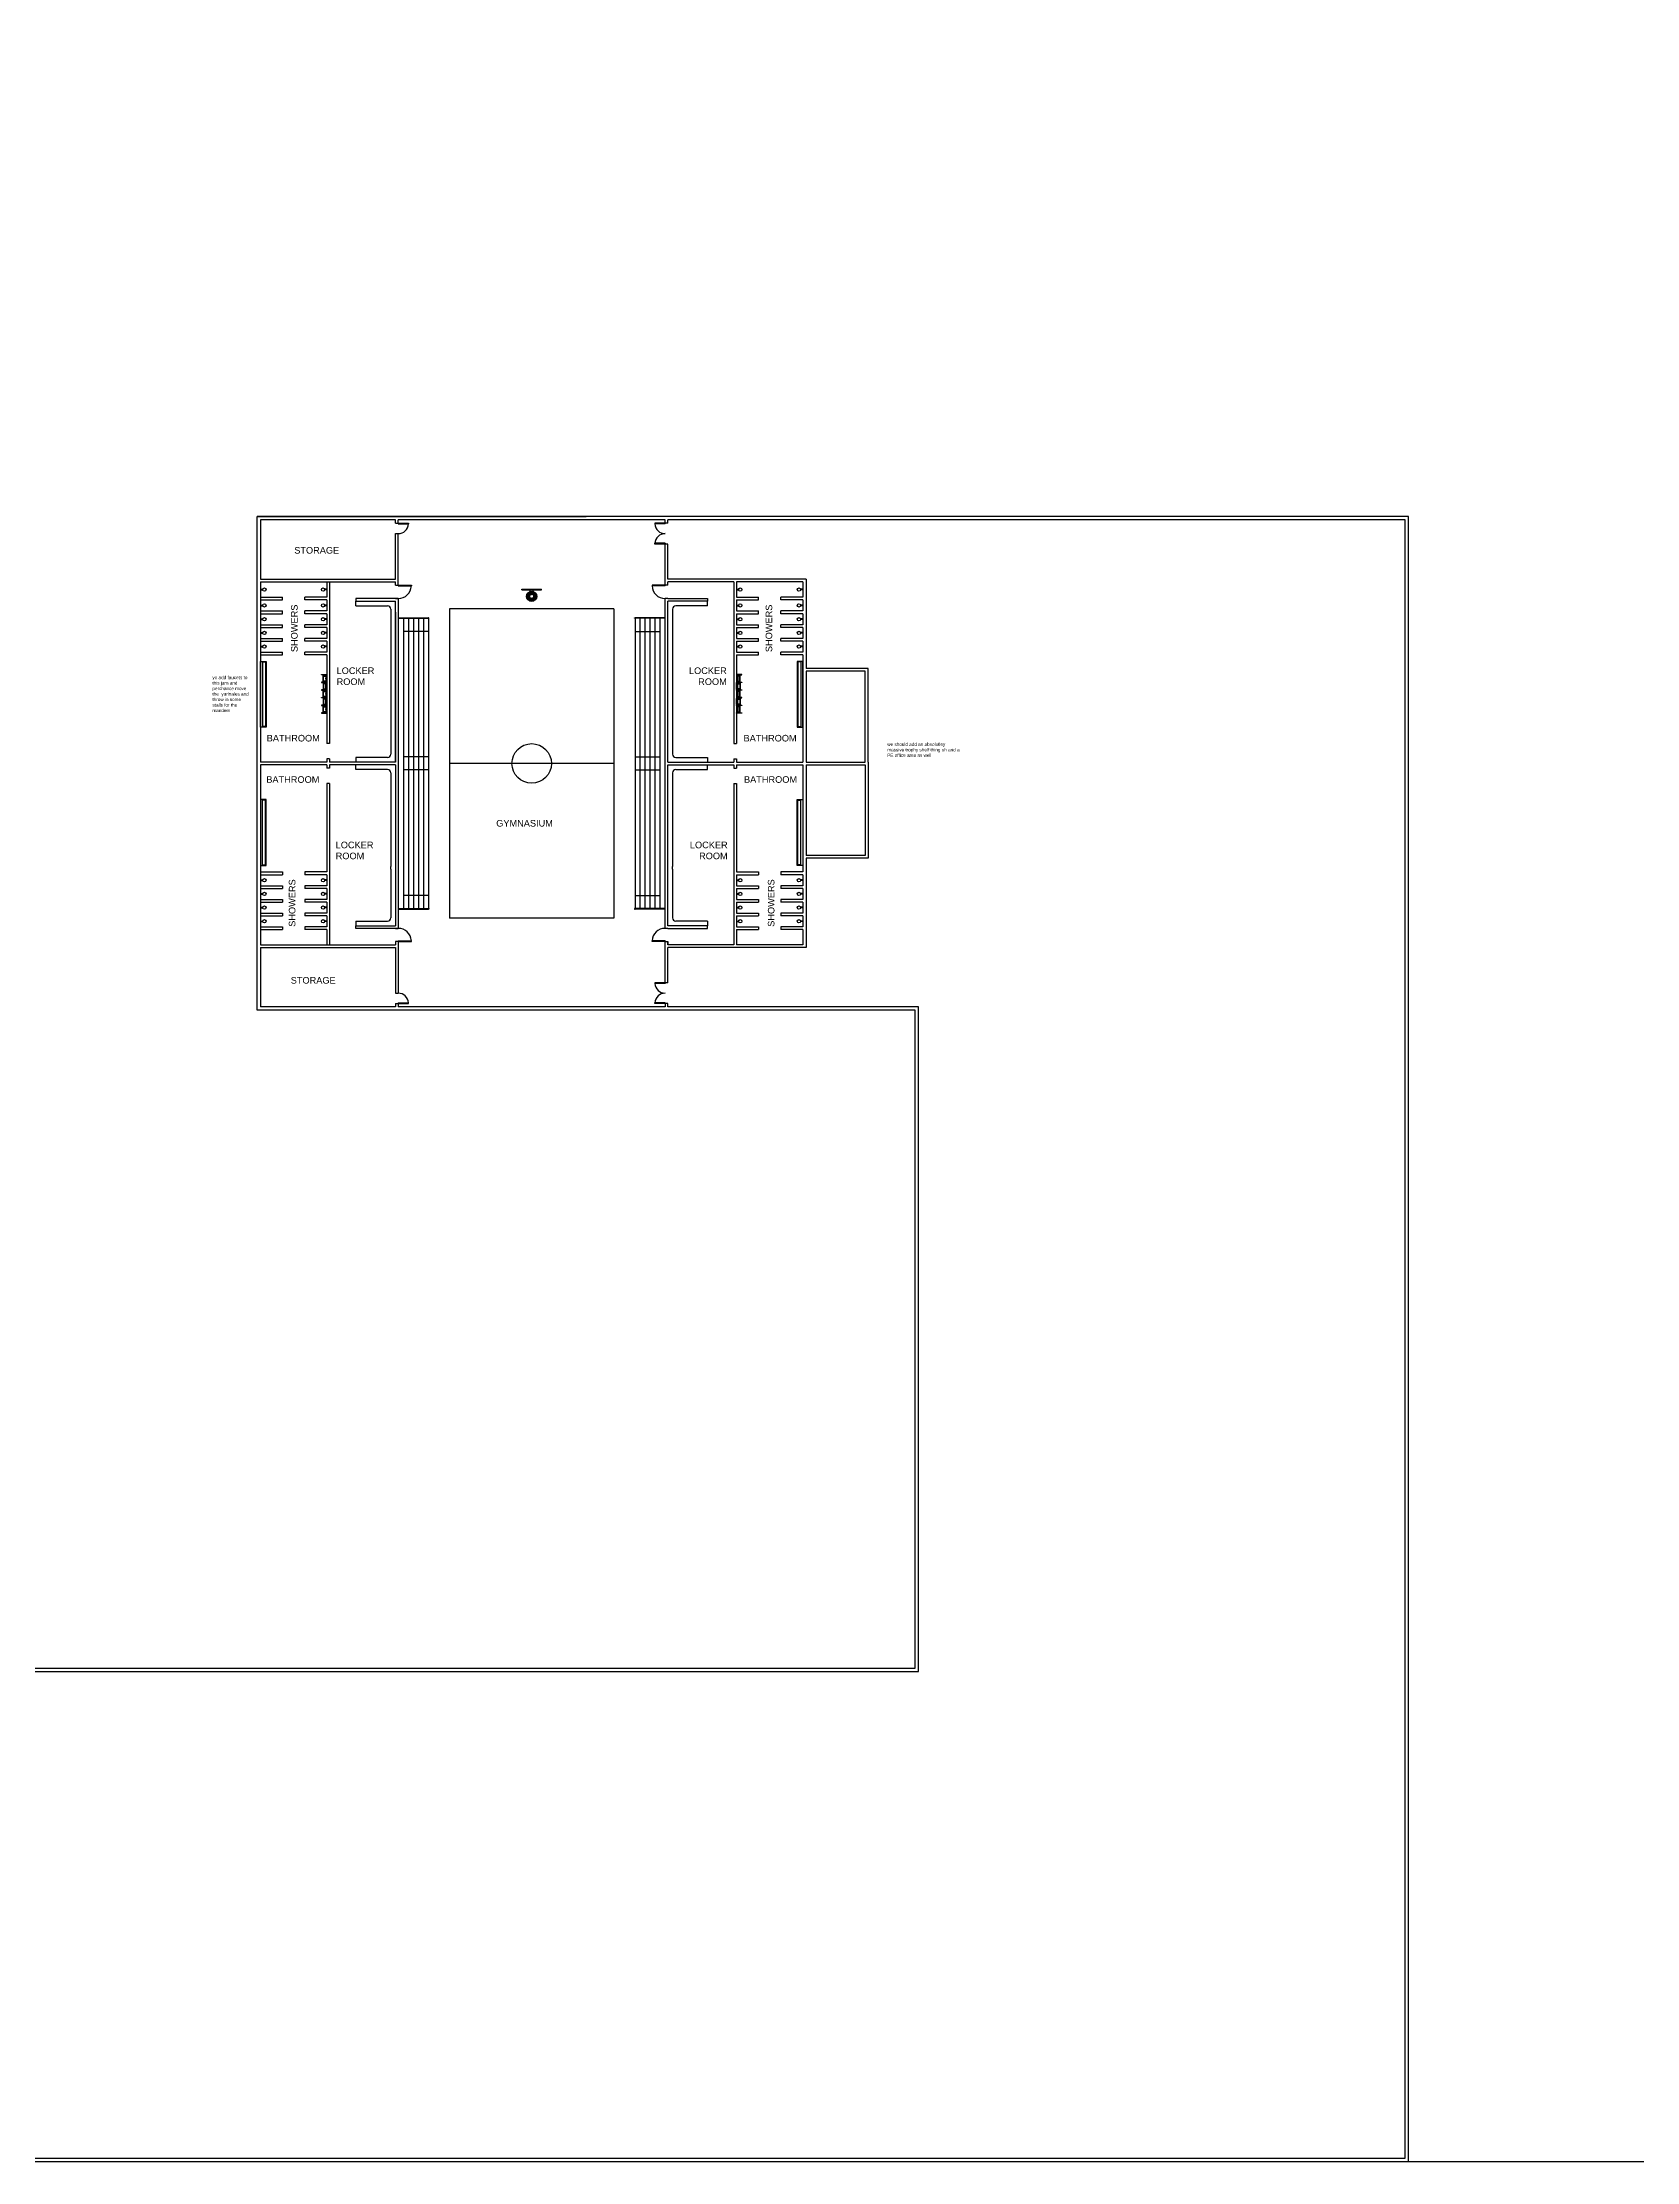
# Model space of a CAD drawing. Header units: millimetres. Extents: x -2897 to 26161, y -264 to 16800.
# Drawn here: x 5816 to 11632, y 0 to 7730 of the extents above; entities that cross this region are included whole.
import ezdxf

# ---------------------------------------------------------------- set-up
doc = ezdxf.new("R2010")
doc.units = ezdxf.units.MM
for name, color, linetype in [('Area Names', 7, 'Continuous'), ('Basketball Court', 34, 'Continuous'), ('Bleachers', 51, 'Continuous'), ('Doors', 2, 'Continuous'), ('Lockers', 71, 'Continuous'), ('Lot', 7, 'Continuous'), ('Plumbing', 160, 'Continuous'), ('Walls', 1, 'Continuous')]:
    doc.layers.add(name, color=color, linetype=linetype)
doc.styles.get("Standard").update_dxf_attribs({"font": 'arial.ttf'})

# ---------------------------------------------------------------- blocks, each defined once
blk = doc.blocks.new('*U1')
at = {"layer": 'Basketball Court'}
blk.add_lwpolyline([(-9, 9, 0.414214), (9, -9, 0.118538)], format="xyb", dxfattribs=at)
blk = doc.blocks.new('*U2')
at = {"layer": 'Basketball Court', "color": 0, "linetype": 'ByBlock', "lineweight": -2, "transparency": 16777216}
for p, rotation in [((7584.8, 5796.7), 139.9999999999999), ((7585.2, 5801.1), 119.9999999999999), ((7585.9, 5792.5), 159.9999999999998), ((7587, 5805.1), 99.9999999999999), ((7588.5, 5788.8), 180), ((7590.2, 5808.3), 79.99999999999994), ((7592.1, 5786.3), 199.9999999999998), ((7594.2, 5810.1), 59.99999999999996), ((7596.4, 5785.2), 219.9999999999998), ((7598.6, 5810.5), 39.99999999999997), ((7600.8, 5785.6), 239.9999999999997), ((7602.8, 5809.4), 19.99999999999999), ((7604.8, 5787.4), 259.9999999999998), ((7609, 5803.2), 339.9999999999997), ((7610.1, 5799), 319.9999999999998), ((7609.8, 5794.6), 299.9999999999998), ((7607.9, 5790.5), 279.9999999999997)]:
    blk.add_blockref('*U1', p, dxfattribs=dict(at, rotation=rotation))
blk.add_blockref('*U1', (7606.5, 5806.8), dxfattribs=at)

msp = doc.modelspace()

# ---------------------------------------------------------------- linework, layer by layer
at = {"layer": 'Basketball Court'}
for p, q in [((7565, 5735.3), (7637, 5735.3)), ((7565, 5733.3), (7565, 5735.3)), ((7565, 5733.3), (7637, 5733.3)), ((7595, 5726.9), (7595, 5733.3)), ((7607, 5726.9), (7607, 5733.3)), ((7637, 5733.3), (7637, 5735.3)), ((7301, 5664), (7301, 4536)), ((7901, 5664), (7301, 5664)), ((7901, 5664), (7901, 4536)), ((7901, 5100), (7301, 5100)), ((7901, 4536), (7301, 4536))]:
    msp.add_line(p, q, dxfattribs=at)
for centre, radius in [((7601, 5709.3), 18.6), ((7601, 5709.3), 18), ((7601, 5100), 72)]:
    msp.add_circle(centre, radius, dxfattribs=at)
at = {"layer": 'Bleachers'}
for p, q in [((7114, 5631.5), (7224, 5631.5)), ((7114, 5629.5), (7224, 5629.5)), ((7134, 5629.5), (7134, 4570.5)), ((7224, 5581.5), (7134, 5581.5)), ((7152, 5629.5), (7152, 4570.5)), ((7170, 5629.5), (7170, 4570.5)), ((7188, 5629.5), (7188, 4570.5)), ((7206, 5629.5), (7206, 4570.5)), ((7224, 5631.5), (7224, 5629.5)), ((7226, 5631.5), (7224, 5631.5)), ((7224, 5629.5), (7224, 4570.5)), ((7224, 5629.5), (7226, 5629.5)), ((7226, 5629.5), (7226, 5631.5)), ((7976, 5629.5), (7976, 5631.5)), ((7976, 5631.5), (7978, 5631.5)), ((7978, 5629.5), (7976, 5629.5)), ((8088, 5631.5), (7978, 5631.5)), ((7978, 5631.5), (7978, 5629.5)), ((7978, 5629.5), (7978, 4570.5)), ((8088, 5629.5), (7978, 5629.5)), ((7978, 5581.5), (8068, 5581.5)), ((7996, 5629.5), (7996, 4570.5)), ((8014, 5629.5), (8014, 4570.5)), ((8032, 5629.5), (8032, 4570.5)), ((8050, 5629.5), (8050, 4570.5)), ((8068, 5629.5), (8068, 4570.5)), ((7224, 5124), (7134, 5124)), ((7978, 5124), (8068, 5124)), ((7224, 5076), (7134, 5076)), ((7978, 5076), (8068, 5076)), ((7114, 4570.5), (7224, 4570.5)), ((7114, 4568.5), (7224, 4568.5)), ((7224, 4618.5), (7134, 4618.5)), ((7224, 4568.5), (7224, 4570.5)), ((7224, 4570.5), (7226, 4570.5)), ((7226, 4568.5), (7224, 4568.5)), ((7226, 4570.5), (7226, 4568.5)), ((7978, 4570.5), (7976, 4570.5)), ((7976, 4570.5), (7976, 4568.5)), ((7976, 4568.5), (7978, 4568.5)), ((7978, 4618.5), (8068, 4618.5)), ((8088, 4570.5), (7978, 4570.5)), ((7978, 4570.5), (7978, 4568.5)), ((8088, 4568.5), (7978, 4568.5))]:
    msp.add_line(p, q, dxfattribs=at)
at = {"layer": 'Doors'}
for p, q in [((7104, 5976), (7114, 5976)), ((7114, 5976), (7152, 5976)), ((7114, 5976), (7114, 5973.2)), ((7114, 5973.2), (7152, 5973.2)), ((7152, 5976), (7152, 5973.2)), ((8088, 5976), (8050, 5976)), ((8050, 5976), (8050, 5973.2)), ((8088, 5973.2), (8050, 5973.2)), ((8098, 5976), (8088, 5976)), ((8098, 5976), (8088, 5976)), ((8088, 5973.2), (8088, 5976)), ((7104, 5938), (7114, 5938)), ((8088, 5902.8), (8050, 5902.8)), ((8050, 5900), (8050, 5902.8)), ((8088, 5900), (8050, 5900)), ((8088, 5902.8), (8088, 5900)), ((8098, 5900), (8088, 5900)), ((8098, 5900), (8088, 5900)), ((7104, 5750), (7114, 5750)), ((7114, 5750), (7162, 5750)), ((7114, 5750), (7114, 5747.2)), ((7114, 5747.2), (7162, 5747.2)), ((7162, 5750), (7162, 5747.2)), ((8088, 5750), (8040, 5750)), ((8040, 5750), (8040, 5747.2)), ((8088, 5747.2), (8040, 5747.2)), ((8098, 5750), (8088, 5750)), ((8088, 5747.2), (8088, 5750)), ((7104, 5702), (7114, 5702)), ((8098, 5702), (8088, 5702)), ((7104, 4498), (7114, 4498)), ((8098, 4498), (8088, 4498)), ((7114, 4450), (7104, 4450)), ((7114, 4452.7), (7162, 4452.7)), ((7114, 4450), (7114, 4452.7)), ((7114, 4450), (7162, 4450)), ((7162, 4450), (7162, 4452.7)), ((8088, 4452.7), (8040, 4452.7)), ((8040, 4450), (8040, 4452.7)), ((8088, 4450), (8040, 4450)), ((8088, 4452.7), (8088, 4450)), ((8088, 4450), (8098, 4450)), ((7104, 4262), (7114, 4262)), ((8088, 4300), (8050, 4300)), ((8050, 4300), (8050, 4297.2)), ((8088, 4297.2), (8050, 4297.2)), ((8098, 4300), (8088, 4300)), ((8088, 4300), (8088, 4297.2)), ((7104, 4224), (7114, 4224)), ((7114, 4226.7), (7152, 4226.7)), ((7114, 4226.7), (7114, 4224)), ((7114, 4224), (7152, 4224)), ((7152, 4224), (7152, 4226.7)), ((8088, 4226.7), (8050, 4226.7)), ((8050, 4224), (8050, 4226.7)), ((8088, 4224), (8050, 4224)), ((8088, 4226.7), (8088, 4224)), ((8098, 4224), (8088, 4224))]:
    msp.add_line(p, q, dxfattribs=at)
for centre, radius, start, end in [((7113.9, 5976.2), 38.2, 270.10983, 355.59012), ((8088.1, 5976.2), 38.2, 184.40988, 269.89017), ((8088.1, 5899.8), 38.2, 90.10983, 175.59012), ((7115.3, 5748.7), 46.7, 268.39553, 358.22607), ((8086.7, 5748.7), 46.7, 181.77393, 271.60447), ((7115.3, 4451.3), 46.7, 1.77393, 91.60447), ((8086.7, 4451.3), 46.7, 88.39553, 178.22607), ((7113.9, 4223.8), 38.2, 4.40988, 89.89017), ((8088.1, 4300.2), 38.2, 184.40988, 269.89017), ((8088.1, 4223.8), 38.2, 90.10983, 175.59012)]:
    msp.add_arc(centre, radius, start, end, dxfattribs=at)
at = {"layer": 'Lockers'}
for p, q in [((6960, 5675), (6960, 5692)), ((6960, 5675), (7075, 5675)), ((7087, 5663), (7087, 5134)), ((8115, 5663), (8115, 5134)), ((8242, 5675), (8127, 5675)), ((8242, 5675), (8242, 5692)), ((7075, 5122), (6960, 5122)), ((6960, 5122), (6960, 5105)), ((8127, 5122), (8242, 5122)), ((8242, 5122), (8242, 5105)), ((6960, 5078), (6960, 5095)), ((7075, 5078), (6960, 5078)), ((7087, 5066), (7087, 4724)), ((8115, 5066), (8115, 4724)), ((8127, 5078), (8242, 5078)), ((8242, 5078), (8242, 5095)), ((7087, 4714), (7087, 4724)), ((8115, 4714), (8115, 4724)), ((7087, 4714), (7087, 4537)), ((8115, 4714), (8115, 4537)), ((6960, 4525), (7075, 4525)), ((6960, 4525), (6960, 4508)), ((8242, 4525), (8127, 4525)), ((8242, 4525), (8242, 4508))]:
    msp.add_line(p, q, dxfattribs=at)
for centre, start, end in [((7075, 5663), 0, 90), ((8127, 5663), 90, 180), ((7075, 5134), 270, 0), ((8127, 5134), 180, 270), ((7075, 5066), 0, 90), ((8127, 5066), 90, 180), ((7075, 4537), 270, 0), ((8127, 4537), 180, 270)]:
    msp.add_arc(centre, 12, start, end, dxfattribs=at)
at = {"layer": 'Lot'}
msp.add_lwpolyline([(0, 0), (24000, 0), (24000, 16800), (0, 16800)], close=True, dxfattribs=at)
at = {"layer": 'Plumbing'}
for p, q in [((6612, 5735), (6620.1, 5735)), ((6612, 5733), (6620.1, 5733)), ((6854, 5735), (6845.9, 5735)), ((6854, 5733), (6845.9, 5733)), ((8348, 5735), (8356.1, 5735)), ((8348, 5733), (8356.1, 5733)), ((8590, 5735), (8581.9, 5735)), ((8590, 5733), (8581.9, 5733)), ((6612, 5677), (6620.1, 5677)), ((6612, 5675), (6620.1, 5675)), ((6854, 5677), (6845.9, 5677)), ((6854, 5675), (6845.9, 5675)), ((8348, 5677), (8356.1, 5677)), ((8348, 5675), (8356.1, 5675)), ((8590, 5677), (8581.9, 5677)), ((8590, 5675), (8581.9, 5675)), ((6612, 5627), (6620.1, 5627)), ((6612, 5625), (6620.1, 5625)), ((6612, 5577), (6620.1, 5577)), ((6612, 5575), (6620.1, 5575)), ((6854, 5627), (6845.9, 5627)), ((6854, 5625), (6845.9, 5625)), ((6854, 5577), (6845.9, 5577)), ((6854, 5575), (6845.9, 5575)), ((8348, 5627), (8356.1, 5627)), ((8348, 5625), (8356.1, 5625)), ((8348, 5577), (8356.1, 5577)), ((8348, 5575), (8356.1, 5575)), ((8590, 5627), (8581.9, 5627)), ((8590, 5625), (8581.9, 5625)), ((8590, 5577), (8581.9, 5577)), ((8590, 5575), (8581.9, 5575)), ((6612, 5527), (6620.1, 5527)), ((6612, 5525), (6620.1, 5525)), ((6854, 5527), (6845.9, 5527)), ((6854, 5525), (6845.9, 5525)), ((8348, 5527), (8356.1, 5527)), ((8348, 5525), (8356.1, 5525)), ((8590, 5527), (8581.9, 5527)), ((8590, 5525), (8581.9, 5525)), ((6612, 5472), (6632, 5472)), ((6619.1, 5472), (6619.1, 5232)), ((6849.5, 5420.5), (6849.5, 5398.5)), ((8352.5, 5420.5), (8352.5, 5398.5)), ((8590, 5472), (8570, 5472)), ((8582.9, 5472), (8582.9, 5232)), ((6849.5, 5370.5), (6849.5, 5392.5)), ((6849.5, 5364.5), (6849.5, 5342.5)), ((6849.5, 5314.5), (6849.5, 5336.5)), ((8352.5, 5370.5), (8352.5, 5392.5)), ((8352.5, 5364.5), (8352.5, 5342.5)), ((8352.5, 5314.5), (8352.5, 5336.5)), ((6849.5, 5308.5), (6849.5, 5286.5)), ((8352.5, 5308.5), (8352.5, 5286.5)), ((6619.1, 4728), (6619.1, 4968)), ((8582.9, 4728), (8582.9, 4968)), ((6612, 4728), (6632, 4728)), ((8590, 4728), (8570, 4728)), ((6612, 4675), (6620.1, 4675)), ((6612, 4673), (6620.1, 4673)), ((6854, 4675), (6845.9, 4675)), ((6854, 4673), (6845.9, 4673)), ((8348, 4675), (8356.1, 4675)), ((8348, 4673), (8356.1, 4673)), ((8590, 4675), (8581.9, 4675)), ((8590, 4673), (8581.9, 4673)), ((6612, 4625), (6620.1, 4625)), ((6612, 4623), (6620.1, 4623)), ((6612, 4575), (6620.1, 4575)), ((6612, 4573), (6620.1, 4573)), ((6854, 4625), (6845.9, 4625)), ((6854, 4623), (6845.9, 4623)), ((6854, 4575), (6845.9, 4575)), ((6854, 4573), (6845.9, 4573)), ((8348, 4625), (8356.1, 4625)), ((8348, 4623), (8356.1, 4623)), ((8348, 4575), (8356.1, 4575)), ((8348, 4573), (8356.1, 4573)), ((8590, 4625), (8581.9, 4625)), ((8590, 4623), (8581.9, 4623)), ((8590, 4575), (8581.9, 4575)), ((8590, 4573), (8581.9, 4573)), ((6612, 4525), (6620.1, 4525)), ((6612, 4523), (6620.1, 4523)), ((6854, 4525), (6845.9, 4525)), ((6854, 4523), (6845.9, 4523)), ((8348, 4525), (8356.1, 4525)), ((8348, 4523), (8356.1, 4523)), ((8590, 4525), (8581.9, 4525)), ((8590, 4523), (8581.9, 4523))]:
    msp.add_line(p, q, dxfattribs=at)
for points in [[(6612, 5472), (6632, 5472), (6632, 5232), (6612, 5232)], [(6854, 5398.5), (6840, 5398.5), (6840, 5420.5), (6854, 5420.5)], [(8348, 5398.5), (8362, 5398.5), (8362, 5420.5), (8348, 5420.5)], [(8590, 5472), (8570, 5472), (8570, 5232), (8590, 5232)], [(6854, 5392.5), (6840, 5392.5), (6840, 5370.5), (6854, 5370.5)], [(6854, 5342.5), (6840, 5342.5), (6840, 5364.5), (6854, 5364.5)], [(6854, 5336.5), (6840, 5336.5), (6840, 5314.5), (6854, 5314.5)], [(8348, 5392.5), (8362, 5392.5), (8362, 5370.5), (8348, 5370.5)], [(8348, 5342.5), (8362, 5342.5), (8362, 5364.5), (8348, 5364.5)], [(8348, 5336.5), (8362, 5336.5), (8362, 5314.5), (8348, 5314.5)], [(6854, 5286.5), (6840, 5286.5), (6840, 5308.5), (6854, 5308.5)], [(8348, 5286.5), (8362, 5286.5), (8362, 5308.5), (8348, 5308.5)], [(6612, 4728), (6632, 4728), (6632, 4968), (6612, 4968)], [(8590, 4728), (8570, 4728), (8570, 4968), (8590, 4968)]]:
    msp.add_lwpolyline(points, close=True, dxfattribs=at)
for points in [[(6619.1, 5470), (6630, 5470), (6630, 5234), (6619.1, 5234)], [(6849.5, 5400.5), (6842, 5400.5), (6842, 5418.5), (6849.5, 5418.5)], [(8352.5, 5400.5), (8360, 5400.5), (8360, 5418.5), (8352.5, 5418.5)], [(8582.9, 5470), (8572, 5470), (8572, 5234), (8582.9, 5234)], [(6849.5, 5390.5), (6842, 5390.5), (6842, 5372.5), (6849.5, 5372.5)], [(6849.5, 5344.5), (6842, 5344.5), (6842, 5362.5), (6849.5, 5362.5)], [(6849.5, 5334.5), (6842, 5334.5), (6842, 5316.5), (6849.5, 5316.5)], [(8352.5, 5390.5), (8360, 5390.5), (8360, 5372.5), (8352.5, 5372.5)], [(8352.5, 5344.5), (8360, 5344.5), (8360, 5362.5), (8352.5, 5362.5)], [(8352.5, 5334.5), (8360, 5334.5), (8360, 5316.5), (8352.5, 5316.5)], [(6849.5, 5288.5), (6842, 5288.5), (6842, 5306.5), (6849.5, 5306.5)], [(8352.5, 5288.5), (8360, 5288.5), (8360, 5306.5), (8352.5, 5306.5)], [(6619.1, 4730), (6630, 4730), (6630, 4966), (6619.1, 4966)], [(8582.9, 4730), (8572, 4730), (8572, 4966), (8582.9, 4966)]]:
    msp.add_lwpolyline(points, dxfattribs=at)
for centre in [(6626, 5734), (6840, 5734), (8362, 5734), (8576, 5734), (6626, 5676), (6840, 5676), (8362, 5676), (8576, 5676), (6626, 5626), (6626, 5576), (6840, 5626), (6840, 5576), (8362, 5626), (8362, 5576), (8576, 5626), (8576, 5576), (6626, 5526), (6840, 5526), (8362, 5526), (8576, 5526), (6626, 4674), (6840, 4674), (8362, 4674), (8576, 4674), (6626, 4624), (6626, 4574), (6840, 4624), (6840, 4574), (8362, 4624), (8362, 4574), (8576, 4624), (8576, 4574), (6626, 4524), (6840, 4524), (8362, 4524), (8576, 4524)]:
    msp.add_circle(centre, 6, dxfattribs=at)
for centre, start, end in [((6849.5, 5409.5), 90, 270), ((6849.5, 5381.5), 90, 270), ((6849.5, 5353.5), 90, 270), ((8352.5, 5409.5), 270, 90), ((8352.5, 5381.5), 270, 90), ((8352.5, 5353.5), 270, 90), ((6849.5, 5325.5), 90, 270), ((6849.5, 5297.5), 90, 270), ((8352.5, 5325.5), 270, 90), ((8352.5, 5297.5), 270, 90)]:
    msp.add_arc(centre, 1, start, end, dxfattribs=at)
at = {"layer": 'Walls'}
for p, q in [((6600, 4200), (6600, 6000)), ((6600, 6000), (7800, 6000)), ((6612, 5988), (6612, 5772)), ((7104, 5976), (7104, 5988)), ((7114, 5976), (7114, 5988)), ((8088, 5976), (8088, 5988)), ((8098, 5976), (8098, 5988)), ((7104, 5772), (7104, 5938)), ((7114, 5750), (7114, 5938)), ((8088, 5750), (8088, 5900)), ((8098, 5772), (8098, 5900)), ((6612, 5772), (7104, 5772)), ((6612, 5762), (7104, 5762)), ((6612, 5762), (6612, 5105)), ((6854, 5762), (6854, 5706)), ((6864, 5762), (6864, 5173)), ((7104, 5750), (7104, 5762)), ((8088, 5750), (8088, 5762)), ((8602, 5772), (8098, 5772)), ((8098, 5750), (8098, 5762)), ((8338, 5762), (8098, 5762)), ((8098, 5750), (8098, 5762)), ((8338, 5762), (8338, 5173)), ((8348, 5762), (8348, 5706)), ((8590, 5762), (8348, 5762)), ((8590, 5762), (8590, 5706)), ((8602, 5772), (8602, 5446)), ((6612, 5706), (6692, 5706)), ((6612, 5696), (6692, 5696)), ((6612, 5656), (6692, 5656)), ((6612, 5646), (6692, 5646)), ((6854, 5706), (6774, 5706)), ((6854, 5696), (6774, 5696)), ((6854, 5656), (6774, 5656)), ((6854, 5646), (6774, 5646)), ((6854, 5696), (6854, 5656)), ((6854, 5646), (6854, 5606)), ((7114, 5702), (6960, 5702)), ((6960, 5702), (6960, 5692)), ((6960, 5692), (7104, 5692)), ((7104, 5105), (7104, 5692)), ((7104, 5652), (7104, 5105)), ((7114, 5702), (7114, 4498)), ((8088, 4498), (8088, 5702)), ((8098, 5702), (8242, 5702)), ((8242, 5692), (8098, 5692)), ((8098, 5105), (8098, 5692)), ((8242, 5702), (8242, 5692)), ((8348, 5706), (8428, 5706)), ((8348, 5696), (8348, 5656)), ((8348, 5696), (8428, 5696)), ((8348, 5656), (8428, 5656)), ((8348, 5646), (8348, 5606)), ((8348, 5646), (8428, 5646)), ((8590, 5706), (8510, 5706)), ((8590, 5696), (8510, 5696)), ((8590, 5656), (8510, 5656)), ((8590, 5646), (8510, 5646)), ((8590, 5696), (8590, 5656)), ((8590, 5646), (8590, 5606)), ((6612, 5606), (6692, 5606)), ((6612, 5596), (6692, 5596)), ((6854, 5606), (6774, 5606)), ((6854, 5596), (6774, 5596)), ((6854, 5596), (6854, 5556)), ((8348, 5606), (8428, 5606)), ((8348, 5596), (8348, 5556)), ((8348, 5596), (8428, 5596)), ((8590, 5606), (8510, 5606)), ((8590, 5596), (8510, 5596)), ((8590, 5596), (8590, 5556)), ((6612, 5556), (6692, 5556)), ((6612, 5546), (6692, 5546)), ((6612, 5506), (6692, 5506)), ((6612, 5496), (6692, 5496)), ((6854, 5556), (6774, 5556)), ((6854, 5546), (6774, 5546)), ((6854, 5506), (6774, 5506)), ((6854, 5496), (6774, 5496)), ((6854, 5546), (6854, 5506)), ((6854, 5496), (6854, 5173)), ((8348, 5556), (8428, 5556)), ((8348, 5546), (8348, 5506)), ((8348, 5546), (8428, 5546)), ((8348, 5506), (8428, 5506)), ((8348, 5496), (8348, 5173)), ((8348, 5496), (8428, 5496)), ((8590, 5556), (8510, 5556)), ((8590, 5546), (8510, 5546)), ((8590, 5506), (8510, 5506)), ((8590, 5496), (8510, 5496)), ((8590, 5546), (8590, 5506)), ((8590, 5496), (8590, 5105)), ((8828, 5446), (8602, 5446)), ((8818, 5436), (8602, 5436)), ((8602, 5436), (8602, 5105)), ((8818, 5105), (8818, 5436)), ((8828, 5105), (8828, 5446)), ((6854, 5105), (6612, 5105)), ((6864, 5173), (6854, 5173)), ((6864, 5117), (6854, 5117)), ((6854, 5117), (6854, 5105)), ((6864, 5117), (6864, 5105)), ((7104, 5105), (6864, 5105)), ((8098, 5105), (8338, 5105)), ((8338, 5173), (8348, 5173)), ((8338, 5117), (8338, 5105)), ((8338, 5117), (8348, 5117)), ((8348, 5117), (8348, 5105)), ((8348, 5105), (8590, 5105)), ((8602, 5105), (8818, 5105)), ((8828, 5105), (8828, 4754)), ((6854, 5095), (6612, 5095)), ((6612, 5095), (6612, 4438)), ((6854, 5095), (6854, 5083)), ((6864, 5083), (6854, 5083)), ((6864, 5027), (6854, 5027)), ((6854, 5027), (6854, 4704)), ((7104, 5095), (6864, 5095)), ((6864, 5095), (6864, 5083)), ((6864, 5027), (6864, 4438)), ((7104, 5095), (7104, 4508)), ((8098, 5095), (8338, 5095)), ((8098, 4508), (8098, 5095)), ((8338, 5095), (8338, 5083)), ((8338, 5083), (8348, 5083)), ((8338, 5027), (8338, 4438)), ((8338, 5027), (8348, 5027)), ((8348, 5095), (8348, 5083)), ((8348, 5095), (8590, 5095)), ((8348, 5027), (8348, 4704)), ((8590, 5095), (8590, 4704)), ((8602, 5095), (8818, 5095)), ((8602, 5095), (8602, 4764)), ((8818, 5095), (8818, 4764)), ((8818, 4764), (8602, 4764)), ((8828, 4754), (8602, 4754)), ((8602, 4754), (8602, 4428)), ((6612, 4704), (6692, 4704)), ((6612, 4694), (6692, 4694)), ((6612, 4654), (6692, 4654)), ((6612, 4644), (6692, 4644)), ((6854, 4704), (6774, 4704)), ((6854, 4694), (6774, 4694)), ((6854, 4654), (6774, 4654)), ((6854, 4644), (6774, 4644)), ((6854, 4694), (6854, 4654)), ((6854, 4644), (6854, 4604)), ((8348, 4704), (8428, 4704)), ((8348, 4694), (8348, 4654)), ((8348, 4694), (8428, 4694)), ((8348, 4654), (8428, 4654)), ((8348, 4644), (8348, 4604)), ((8348, 4644), (8428, 4644)), ((8590, 4704), (8510, 4704)), ((8590, 4694), (8510, 4694)), ((8590, 4654), (8510, 4654)), ((8590, 4644), (8510, 4644)), ((8590, 4694), (8590, 4654)), ((8590, 4644), (8590, 4604)), ((6612, 4604), (6692, 4604)), ((6612, 4594), (6692, 4594)), ((6854, 4604), (6774, 4604)), ((6854, 4594), (6774, 4594)), ((6854, 4594), (6854, 4554)), ((8348, 4604), (8428, 4604)), ((8348, 4594), (8348, 4554)), ((8348, 4594), (8428, 4594)), ((8590, 4604), (8510, 4604)), ((8590, 4594), (8510, 4594)), ((8590, 4594), (8590, 4554)), ((6612, 4554), (6692, 4554)), ((6612, 4544), (6692, 4544)), ((6612, 4504), (6692, 4504)), ((6612, 4494), (6692, 4494)), ((6854, 4554), (6774, 4554)), ((6854, 4544), (6774, 4544)), ((6854, 4504), (6774, 4504)), ((6854, 4494), (6774, 4494)), ((6854, 4544), (6854, 4504)), ((6854, 4494), (6854, 4438)), ((6960, 4508), (7104, 4508)), ((6960, 4498), (6960, 4508)), ((7114, 4498), (6960, 4498)), ((8242, 4508), (8098, 4508)), ((8098, 4498), (8242, 4498)), ((8242, 4498), (8242, 4508)), ((8348, 4554), (8428, 4554)), ((8348, 4544), (8348, 4504)), ((8348, 4544), (8428, 4544)), ((8348, 4504), (8428, 4504)), ((8348, 4494), (8348, 4438)), ((8348, 4494), (8428, 4494)), ((8590, 4554), (8510, 4554)), ((8590, 4544), (8510, 4544)), ((8590, 4504), (8510, 4504)), ((8590, 4494), (8510, 4494)), ((8590, 4544), (8590, 4504)), ((8590, 4494), (8590, 4438)), ((6612, 4438), (7104, 4438)), ((6612, 4428), (7104, 4428)), ((6612, 4428), (6612, 4212)), ((7104, 4450), (7104, 4438)), ((7104, 4428), (7104, 4262)), ((7114, 4450), (7114, 4262)), ((8088, 4300), (8088, 4450)), ((8098, 4438), (8098, 4450)), ((8098, 4450), (8098, 4438)), ((8338, 4438), (8098, 4438)), ((8098, 4300), (8098, 4428)), ((8602, 4428), (8098, 4428)), ((8590, 4438), (8348, 4438)), ((7104, 4224), (7104, 4212)), ((7114, 4224), (7114, 4212)), ((8088, 4224), (8088, 4212)), ((8098, 4212), (8098, 4224))]:
    msp.add_line(p, q, dxfattribs=at)
for points in [[(4200, 6000), (0, 6000), (0, 0), (10800, 0), (10800, 6000), (6600, 6000)], [(4188, 5988), (12, 5988), (12, 12), (10788, 12), (10788, 5988), (8098, 5988)], [(7104, 5988), (6612, 5988)], [(8088, 5988), (7114, 5988)], [(6692, 5696), (6692, 5706)], [(6692, 5646), (6692, 5656)], [(6774, 5696), (6774, 5706)], [(6774, 5646), (6774, 5656)], [(8428, 5696), (8428, 5706)], [(8428, 5646), (8428, 5656)], [(8510, 5696), (8510, 5706)], [(8510, 5646), (8510, 5656)], [(6692, 5596), (6692, 5606)], [(6774, 5596), (6774, 5606)], [(8428, 5596), (8428, 5606)], [(8510, 5596), (8510, 5606)], [(6692, 5546), (6692, 5556)], [(6692, 5496), (6692, 5506)], [(6774, 5546), (6774, 5556)], [(6774, 5496), (6774, 5506)], [(8428, 5546), (8428, 5556)], [(8428, 5496), (8428, 5506)], [(8510, 5546), (8510, 5556)], [(8510, 5496), (8510, 5506)], [(6692, 4704), (6692, 4694)], [(6692, 4654), (6692, 4644)], [(6774, 4704), (6774, 4694)], [(6774, 4654), (6774, 4644)], [(8428, 4704), (8428, 4694)], [(8428, 4654), (8428, 4644)], [(8510, 4704), (8510, 4694)], [(8510, 4654), (8510, 4644)], [(6692, 4604), (6692, 4594)], [(6774, 4604), (6774, 4594)], [(8428, 4604), (8428, 4594)], [(8510, 4604), (8510, 4594)], [(6692, 4554), (6692, 4544)], [(6692, 4504), (6692, 4494)], [(6774, 4554), (6774, 4544)], [(6774, 4504), (6774, 4494)], [(8428, 4554), (8428, 4544)], [(8428, 4504), (8428, 4494)], [(8510, 4554), (8510, 4544)], [(8510, 4504), (8510, 4494)], [(4188, 4212), (1788, 4212), (1788, 1788), (9012, 1788), (9012, 4212), (8098, 4212)], [(4200, 4200), (1800, 4200), (1800, 1800), (9000, 1800), (9000, 4200), (6600, 4200)], [(7104, 4212), (6612, 4212)], [(8088, 4212), (7114, 4212)]]:
    msp.add_lwpolyline(points, dxfattribs=at)
for points in [[(6854, 5423), (6834, 5423), (6834, 5424), (6854, 5424)], [(8348, 5423), (8368, 5423), (8368, 5424), (8348, 5424)], [(6854, 5396), (6834, 5396), (6834, 5395), (6854, 5395)], [(6854, 5368), (6834, 5368), (6834, 5367), (6854, 5367)], [(6854, 5339), (6834, 5339), (6834, 5340), (6854, 5340)], [(8348, 5396), (8368, 5396), (8368, 5395), (8348, 5395)], [(8348, 5368), (8368, 5368), (8368, 5367), (8348, 5367)], [(8348, 5339), (8368, 5339), (8368, 5340), (8348, 5340)], [(6854, 5312), (6834, 5312), (6834, 5311), (6854, 5311)], [(6854, 5284), (6834, 5284), (6834, 5283), (6854, 5283)], [(8348, 5312), (8368, 5312), (8368, 5311), (8348, 5311)], [(8348, 5284), (8368, 5284), (8368, 5283), (8348, 5283)]]:
    msp.add_lwpolyline(points, close=True, dxfattribs=at)

# ---------------------------------------------------------------- block references
at = {"layer": 'Basketball Court'}
msp.add_blockref('*U2', (3.5, -88.6), dxfattribs=at)

# ---------------------------------------------------------------- texts
at = {"layer": 'Area Names', "char_height": 24}
for s, insert, attachment_point in [('STORAGE', (6734.8, 5889.3), 1), ('LOCKER\\PROOM', (6889.3, 5450.1), 1), ('LOCKER\\PROOM', (8312.7, 5450.1), 3), ('BATHROOM', (6634.4, 5204), 1), ('BATHROOM', (8567.6, 5204), 3), ('BATHROOM', (6632.8, 5053.2), 1), ('BATHROOM', (8569.2, 5053.2), 3), ('GYMNASIUM', (7471.6, 4893.6), 1), ('LOCKER\\PROOM', (6886, 4814.5), 1), ('LOCKER\\PROOM', (8316, 4814.5), 3), ('STORAGE', (6722, 4320.7), 1)]:
    msp.add_mtext_dynamic_manual_height_columns(s, width=354.5, gutter_width=12.5, heights=[0], dxfattribs=dict(at, insert=insert, attachment_point=attachment_point))
at = {"layer": 'Area Names', "char_height": 24, "rotation": 90}
for insert, attachment_point in [((6723.2, 5506), 1), ((8478.8, 5506), 7), ((6715, 4504), 1), ((8487, 4504), 7)]:
    msp.add_mtext_dynamic_manual_height_columns('SHOWERS', width=354.5, gutter_width=12.5, heights=[0], dxfattribs=dict(at, insert=insert, attachment_point=attachment_point))
at = {"layer": 'Plumbing', "char_height": 12, "attachment_point": 1}
for s, width, insert in [('yo add faucets to this jarn and perchance move the  yurinales and throw in some stalls for the mandem', 145.555, (6436.3, 5419.2)), ('we should add an absolutley massive trophy shelf thing oh and a PE office area as well', 266.36, (8898.3, 5175.8))]:
    msp.add_mtext_dynamic_manual_height_columns(s, width=width, gutter_width=12.5, heights=[0], dxfattribs=dict(at, insert=insert))

doc.saveas('drawing.dxf')
